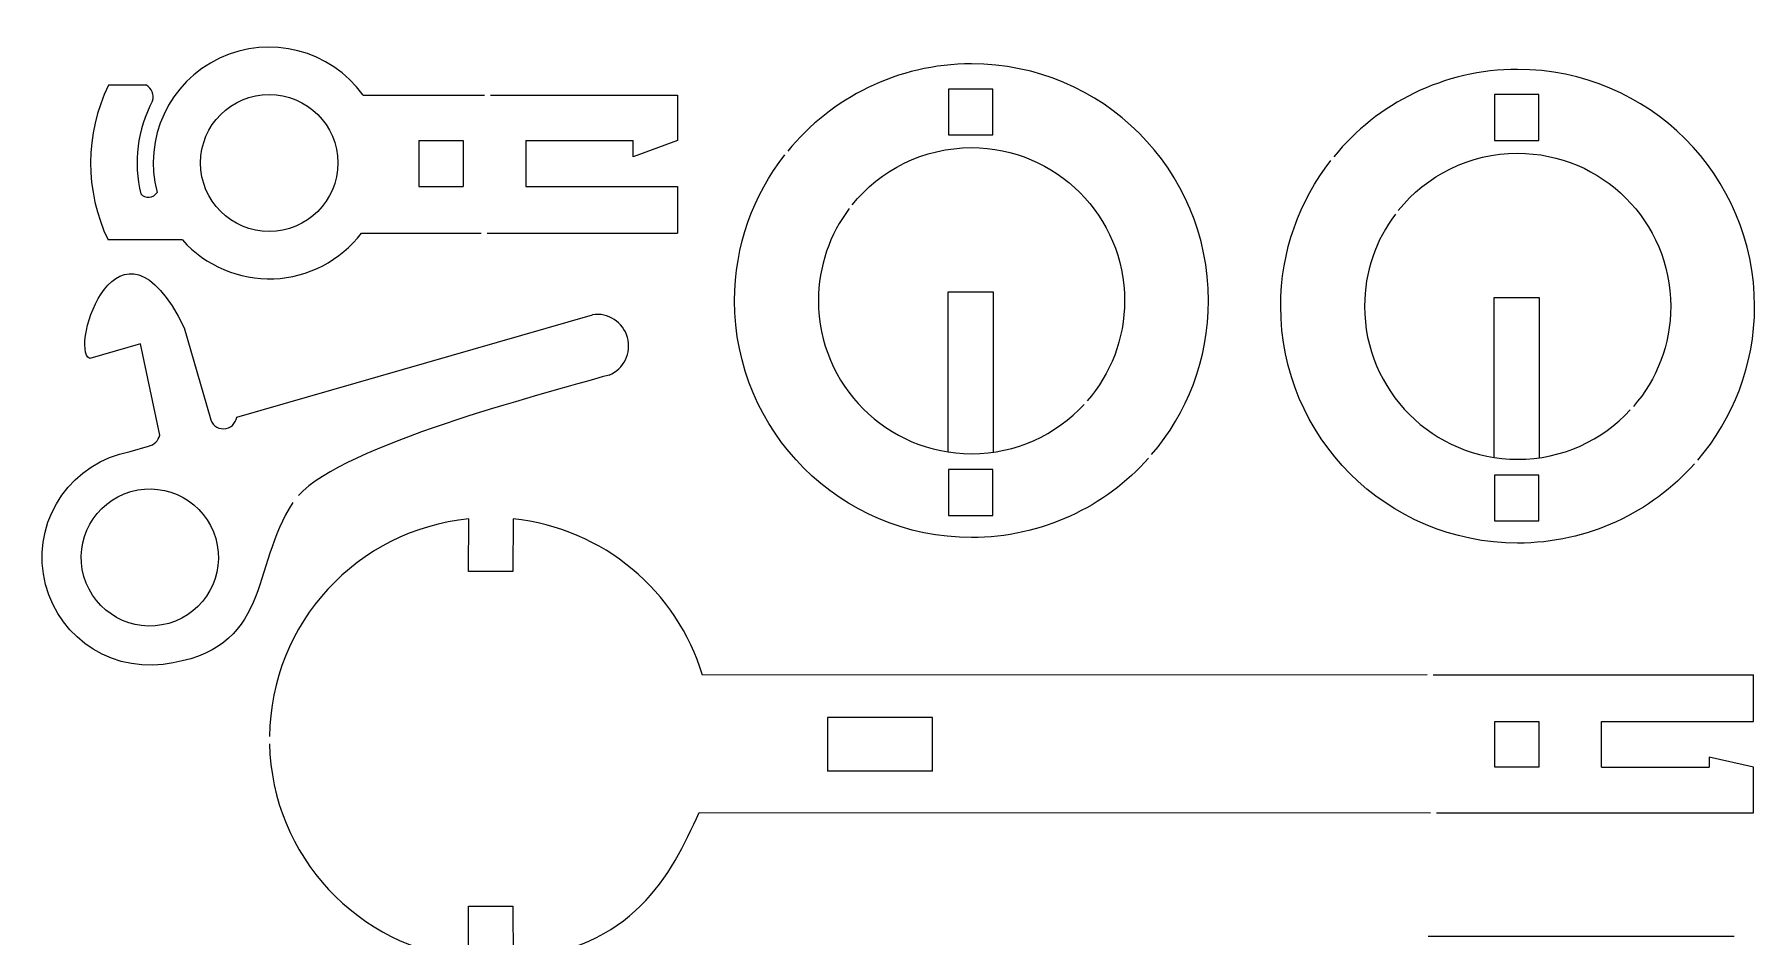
# Model space of a CAD drawing. Header units: centimetres. Extents: x -8.2 to 10.2, y 5.5 to 22.4.
# Drawn here: x -0.58 to 10.2, y 16.71 to 22.37 of the extents above; entities that cross this region are included whole.
import ezdxf

# ---------------------------------------------------------------- set-up
doc = ezdxf.new("R2010")
doc.units = ezdxf.units.CM
doc.header["$MEASUREMENT"] = 0
doc.layers.add('layer 1', color=7, linetype='Continuous')

msp = doc.modelspace()

# ---------------------------------------------------------------- linework, layer by layer
at = {"layer": 'layer 1', "lineweight": 9}
for points, knots in [([(1.47868, 21.98492), (1.27359, 22.26816), (0.89581, 22.36513), (0.57967, 22.21565), (0.57967, 22.21565), (0.26352, 22.06619), (0.0987, 21.71271), (0.18743, 21.37446)], [0, 0, 0, 0, 0.33333333, 0.33333333, 0.33333333, 0.33333333, 1, 1, 1, 1]), ([(1.32007, 21.55882), (1.32007, 21.79623), (1.12761, 21.98869), (0.8902, 21.98869), (0.8902, 21.98869), (0.65279, 21.98869), (0.46033, 21.79623), (0.46033, 21.55882), (0.46033, 21.55882), (0.46033, 21.32141), (0.65279, 21.12896), (0.89019, 21.12896), (0.89019, 21.12896), (1.12761, 21.12896), (1.32007, 21.3214), (1.32007, 21.55882)], [0, 0, 0, 0, 0.2, 0.2, 0.2, 0.2, 0.4, 0.4, 0.4, 0.4, 0.6, 0.6, 0.6, 0.6, 1, 1, 1, 1]), ([(1.0395, 19.43076), (0.76861, 19.02367), (0.91364, 18.50106), (0.22567, 18.4153), (0.22567, 18.4153), (-0.13661, 18.37014), (-0.46921, 18.62109), (-0.52519, 18.98188), (-0.52519, 18.98188), (-0.58117, 19.34265), (-0.34029, 19.6826), (0.01865, 19.74936), (0.01865, 19.74936), (0.01865, 19.74936), (0.13484, 19.7828), (0.13484, 19.7828), (0.13484, 19.7828), (0.16931, 19.79126), (0.19626, 19.81811), (0.20482, 19.85255), (0.20482, 19.85255), (0.20482, 19.85255), (0.08281, 20.42549), (0.08281, 20.42549), (0.08281, 20.42549), (0.08281, 20.42549), (-0.23442, 20.33237), (-0.23442, 20.33237), (-0.23442, 20.33237), (-0.36684, 20.39969), (-0.05305, 21.35988), (0.35773, 20.52619), (0.35773, 20.52619), (0.35773, 20.52619), (0.52, 19.96237), (0.52, 19.96237)], [0, 0, 0, 0, 0.1, 0.1, 0.1, 0.1, 0.2, 0.2, 0.2, 0.2, 0.3, 0.3, 0.3, 0.3, 0.4, 0.4, 0.4, 0.4, 0.5, 0.5, 0.5, 0.5, 0.6, 0.6, 0.6, 0.6, 0.7, 0.7, 0.7, 0.7, 0.8, 0.8, 0.8, 0.8, 1, 1, 1, 1]), ([(0.08515, 21.3647), (0.09879, 21.34981), (0.11862, 21.34218), (0.13872, 21.34411), (0.13872, 21.34411), (0.15883, 21.34602), (0.17686, 21.35726), (0.18743, 21.37446)], [0, 0, 0, 0, 0.33333333, 0.33333333, 0.33333333, 0.33333333, 1, 1, 1, 1]), ([(0.34728, 21.07602), (0.4917, 20.91361), (0.70124, 20.82439), (0.91842, 20.83283), (0.91842, 20.83283), (1.13558, 20.84127), (1.33757, 20.94648), (1.46895, 21.11961)], [0, 0, 0, 0, 0.33333333, 0.33333333, 0.33333333, 0.33333333, 1, 1, 1, 1]), ([(3.02097, 20.22933), (3.11317, 20.26773), (3.16227, 20.36884), (3.13548, 20.46504), (3.13548, 20.46504), (3.10868, 20.56124), (3.01437, 20.62238), (2.91559, 20.60757)], [0, 0, 0, 0, 0.33333333, 0.33333333, 0.33333333, 0.33333333, 1, 1, 1, 1]), ([(0.52, 19.96237), (0.52689, 19.92103), (0.56311, 19.89103), (0.605, 19.89196), (0.605, 19.89196), (0.6469, 19.8929), (0.68175, 19.92448), (0.6868, 19.96607)], [0, 0, 0, 0, 0.33333333, 0.33333333, 0.33333333, 0.33333333, 1, 1, 1, 1]), ([(0.02323, 19.49853), (-0.20491, 19.43286), (-0.33662, 19.19468), (-0.27096, 18.96654), (-0.27096, 18.96654), (-0.20529, 18.73839), (0.03288, 18.60667), (0.26102, 18.67233), (0.26102, 18.67233), (0.48918, 18.73799), (0.62091, 18.97618), (0.55524, 19.20432), (0.55524, 19.20432), (0.48958, 19.43247), (0.25138, 19.5642), (0.02324, 19.49853), (0.02324, 19.49853), (0.02324, 19.49853), (0.02323, 19.49853), (0.02323, 19.49853)], [0, 0, 0, 0, 0.16666667, 0.16666667, 0.16666667, 0.16666667, 0.33333333, 0.33333333, 0.33333333, 0.33333333, 0.5, 0.5, 0.5, 0.5, 0.66666667, 0.66666667, 0.66666667, 0.66666667, 1, 1, 1, 1]), ([(8.14812, 18.3503), (8.14812, 18.3503), (3.60526, 18.34784), (3.60526, 18.34784), (3.60526, 18.34784), (3.44815, 18.87357), (2.98413, 19.26925), (2.41998, 19.32671), (2.41998, 19.32671), (2.41998, 19.32671), (2.41635, 18.99705), (2.41635, 18.99705), (2.41635, 18.99705), (2.41635, 18.99705), (2.13932, 18.99705), (2.13932, 18.99705), (2.13932, 18.99705), (2.13932, 18.99705), (2.1415, 19.32728), (2.1415, 19.32728), (2.1415, 19.32728), (1.44477, 19.25925), (0.89934, 18.67528), (0.89203, 17.96239)], [0, 0, 0, 0, 0.14285714, 0.14285714, 0.14285714, 0.14285714, 0.28571429, 0.28571429, 0.28571429, 0.28571429, 0.42857143, 0.42857143, 0.42857143, 0.42857143, 0.57142857, 0.57142857, 0.57142857, 0.57142857, 0.71428571, 0.71428571, 0.71428571, 0.71428571, 1, 1, 1, 1]), ([(8.84808, 17.77031), (8.84808, 17.77031), (8.84808, 18.05766), (8.84808, 18.05766), (8.84808, 18.05766), (8.84808, 18.05766), (8.57105, 18.05766), (8.57105, 18.05766), (8.57105, 18.05766), (8.57105, 18.05766), (8.57105, 17.77031), (8.57105, 17.77031), (8.57105, 17.77031), (8.57105, 17.77031), (8.84808, 17.77031), (8.84808, 17.77031)], [0, 0, 0, 0, 0.2, 0.2, 0.2, 0.2, 0.4, 0.4, 0.4, 0.4, 0.6, 0.6, 0.6, 0.6, 1, 1, 1, 1]), ([(0.89223, 17.91747), (0.90743, 17.21253), (1.4489, 16.63718), (2.13946, 16.56872), (2.13946, 16.56872), (2.13946, 16.56872), (2.13932, 16.89876), (2.13932, 16.89876), (2.13932, 16.89876), (2.13932, 16.89876), (2.41635, 16.89876), (2.41635, 16.89876), (2.41635, 16.89876), (2.41635, 16.89876), (2.41837, 16.56886), (2.41837, 16.56886), (2.41837, 16.56886), (3.17188, 16.62306), (3.40758, 17.09392), (3.58527, 17.48669), (3.58527, 17.48669), (3.58527, 17.48669), (8.16872, 17.48499), (8.16872, 17.48499)], [0, 0, 0, 0, 0.14285714, 0.14285714, 0.14285714, 0.14285714, 0.28571429, 0.28571429, 0.28571429, 0.28571429, 0.42857143, 0.42857143, 0.42857143, 0.42857143, 0.57142857, 0.57142857, 0.57142857, 0.57142857, 0.71428571, 0.71428571, 0.71428571, 0.71428571, 1, 1, 1, 1]), ([(10.19189, 17.77031), (10.19189, 17.77031), (9.91484, 17.83342), (9.91484, 17.83342), (9.91484, 17.83342), (9.91484, 17.83342), (9.91484, 17.77031), (9.91484, 17.77031)], [0, 0, 0, 0, 0.33333333, 0.33333333, 0.33333333, 0.33333333, 1, 1, 1, 1])]:
    msp.add_open_spline(points, degree=3, knots=knots, dxfattribs=at)
at = {"layer": 'layer 1', "color": 250, "lineweight": 9}
for points, knots in [([(6.42091, 19.73049), (6.64294, 19.99002), (6.77704, 20.32702), (6.77704, 20.69534), (6.77704, 20.69534), (6.77704, 21.51549), (6.11218, 22.18034), (5.29204, 22.18034), (5.29204, 22.18034), (4.82752, 22.18034), (4.41282, 21.96706), (4.14051, 21.63308)], [0, 0, 0, 0, 0.25, 0.25, 0.25, 0.25, 0.5, 0.5, 0.5, 0.5, 1, 1, 1, 1]), ([(9.84357, 19.69556), (10.0656, 19.95509), (10.1997, 20.29209), (10.1997, 20.66041), (10.1997, 20.66041), (10.1997, 21.48056), (9.53484, 22.14541), (8.7147, 22.14541), (8.7147, 22.14541), (8.25018, 22.14541), (7.83548, 21.93213), (7.56317, 21.59815)], [0, 0, 0, 0, 0.25, 0.25, 0.25, 0.25, 0.5, 0.5, 0.5, 0.5, 1, 1, 1, 1]), ([(5.14797, 21.73484), (5.14797, 21.73484), (5.14797, 22.0222), (5.14797, 22.0222), (5.14797, 22.0222), (5.14797, 22.0222), (5.425, 22.0222), (5.425, 22.0222), (5.425, 22.0222), (5.425, 22.0222), (5.425, 21.73484), (5.425, 21.73484), (5.425, 21.73484), (5.425, 21.73484), (5.14797, 21.73484), (5.14797, 21.73484)], [0, 0, 0, 0, 0.2, 0.2, 0.2, 0.2, 0.4, 0.4, 0.4, 0.4, 0.6, 0.6, 0.6, 0.6, 1, 1, 1, 1]), ([(8.57063, 21.69991), (8.57063, 21.69991), (8.57063, 21.98727), (8.57063, 21.98727), (8.57063, 21.98727), (8.57063, 21.98727), (8.84766, 21.98727), (8.84766, 21.98727), (8.84766, 21.98727), (8.84766, 21.98727), (8.84766, 21.69991), (8.84766, 21.69991), (8.84766, 21.69991), (8.84766, 21.69991), (8.57063, 21.69991), (8.57063, 21.69991)], [0, 0, 0, 0, 0.2, 0.2, 0.2, 0.2, 0.4, 0.4, 0.4, 0.4, 0.6, 0.6, 0.6, 0.6, 1, 1, 1, 1]), ([(6.40138, 19.7081), (6.12939, 19.4027), (5.73318, 19.21034), (5.29204, 19.21034), (5.29204, 19.21034), (4.47189, 19.21034), (3.80704, 19.8752), (3.80704, 20.69534), (3.80704, 20.69534), (3.80704, 21.0403), (3.92465, 21.35777), (4.12197, 21.60986)], [0, 0, 0, 0, 0.25, 0.25, 0.25, 0.25, 0.5, 0.5, 0.5, 0.5, 1, 1, 1, 1]), ([(4.54402, 21.29642), (4.71991, 21.51501), (4.98963, 21.6549), (5.29204, 21.6549), (5.29204, 21.6549), (5.82198, 21.6549), (6.25159, 21.22529), (6.25159, 20.69534), (6.25159, 20.69534), (6.25159, 20.4551), (6.16331, 20.23548), (6.0174, 20.06715)], [0, 0, 0, 0, 0.25, 0.25, 0.25, 0.25, 0.5, 0.5, 0.5, 0.5, 1, 1, 1, 1]), ([(9.82404, 19.67318), (9.55205, 19.36777), (9.15584, 19.17541), (8.7147, 19.17541), (8.7147, 19.17541), (7.89455, 19.17541), (7.2297, 19.84027), (7.2297, 20.66041), (7.2297, 20.66041), (7.2297, 21.00537), (7.34731, 21.32284), (7.54462, 21.57494)], [0, 0, 0, 0, 0.25, 0.25, 0.25, 0.25, 0.5, 0.5, 0.5, 0.5, 1, 1, 1, 1]), ([(7.96668, 21.26149), (8.14256, 21.48008), (8.41229, 21.61997), (8.7147, 21.61997), (8.7147, 21.61997), (9.24464, 21.61997), (9.67425, 21.19036), (9.67425, 20.66041), (9.67425, 20.66041), (9.67425, 20.42017), (9.58597, 20.20055), (9.44006, 20.03222)], [0, 0, 0, 0, 0.25, 0.25, 0.25, 0.25, 0.5, 0.5, 0.5, 0.5, 1, 1, 1, 1]), ([(4.52576, 21.27298), (4.40442, 21.11228), (4.33248, 20.91221), (4.33248, 20.69534), (4.33248, 20.69534), (4.33248, 20.16539), (4.76209, 19.73578), (5.29204, 19.73578), (5.29204, 19.73578), (5.57105, 19.73578), (5.82226, 19.85487), (5.99759, 20.04499)], [0, 0, 0, 0, 0.25, 0.25, 0.25, 0.25, 0.5, 0.5, 0.5, 0.5, 1, 1, 1, 1]), ([(7.94842, 21.23805), (7.82708, 21.07735), (7.75514, 20.87728), (7.75514, 20.66041), (7.75514, 20.66041), (7.75514, 20.13047), (8.18475, 19.70086), (8.7147, 19.70086), (8.7147, 19.70086), (8.99371, 19.70086), (9.24492, 19.81994), (9.42025, 20.01006)], [0, 0, 0, 0, 0.25, 0.25, 0.25, 0.25, 0.5, 0.5, 0.5, 0.5, 1, 1, 1, 1]), ([(5.42998, 19.74562), (5.42998, 19.74562), (5.42998, 20.74904), (5.42998, 20.74904), (5.42998, 20.74904), (5.42998, 20.74904), (5.14262, 20.74904), (5.14262, 20.74904), (5.14262, 20.74904), (5.14262, 20.74904), (5.14262, 19.74562), (5.14262, 19.74562)], [0, 0, 0, 0, 0.25, 0.25, 0.25, 0.25, 0.5, 0.5, 0.5, 0.5, 1, 1, 1, 1]), ([(8.85264, 19.7107), (8.85264, 19.7107), (8.85264, 20.71411), (8.85264, 20.71411), (8.85264, 20.71411), (8.85264, 20.71411), (8.56527, 20.71411), (8.56527, 20.71411), (8.56527, 20.71411), (8.56527, 20.71411), (8.56527, 19.7107), (8.56527, 19.7107)], [0, 0, 0, 0, 0.25, 0.25, 0.25, 0.25, 0.5, 0.5, 0.5, 0.5, 1, 1, 1, 1]), ([(5.14797, 19.3492), (5.14797, 19.3492), (5.14797, 19.63656), (5.14797, 19.63656), (5.14797, 19.63656), (5.14797, 19.63656), (5.425, 19.63656), (5.425, 19.63656), (5.425, 19.63656), (5.425, 19.63656), (5.425, 19.3492), (5.425, 19.3492), (5.425, 19.3492), (5.425, 19.3492), (5.14797, 19.3492), (5.14797, 19.3492)], [0, 0, 0, 0, 0.2, 0.2, 0.2, 0.2, 0.4, 0.4, 0.4, 0.4, 0.6, 0.6, 0.6, 0.6, 1, 1, 1, 1]), ([(8.57063, 19.31427), (8.57063, 19.31427), (8.57063, 19.60163), (8.57063, 19.60163), (8.57063, 19.60163), (8.57063, 19.60163), (8.84766, 19.60163), (8.84766, 19.60163), (8.84766, 19.60163), (8.84766, 19.60163), (8.84766, 19.31427), (8.84766, 19.31427), (8.84766, 19.31427), (8.84766, 19.31427), (8.57063, 19.31427), (8.57063, 19.31427)], [0, 0, 0, 0, 0.2, 0.2, 0.2, 0.2, 0.4, 0.4, 0.4, 0.4, 0.6, 0.6, 0.6, 0.6, 1, 1, 1, 1])]:
    msp.add_open_spline(points, degree=3, knots=knots, dxfattribs=at)
at = {"layer": 'layer 1', "lineweight": 9}
for points in [[(-0.11717, 22.0465), (-0.26545, 21.74019), (-0.26633, 21.38304), (-0.11952, 21.07602)], [(0.12071, 22.0465), (0.12071, 22.0465), (-0.11717, 22.0465), (-0.11717, 22.0465)], [(0.15946, 21.94847), (0.17161, 21.98621), (0.15537, 22.02726), (0.12071, 22.0465)], [(0.15946, 21.94847), (0.06406, 21.76954), (0.03762, 21.56183), (0.08515, 21.3647)], [(1.47868, 21.98492), (1.47868, 21.98492), (2.23979, 21.98492), (2.23979, 21.98492)], [(2.27716, 21.98492), (2.27716, 21.98492), (3.44934, 21.98492), (3.44934, 21.98492)], [(3.44934, 21.98492), (3.44934, 21.98492), (3.44934, 21.6996), (3.44934, 21.6996)], [(1.82849, 21.6996), (1.82849, 21.6996), (1.82849, 21.41223), (1.82849, 21.41223)], [(1.82849, 21.6996), (1.82849, 21.6996), (2.10552, 21.6996), (2.10552, 21.6996)], [(2.10552, 21.6996), (2.10552, 21.6996), (2.10552, 21.41223), (2.10552, 21.41223)], [(2.49786, 21.6996), (2.49786, 21.6996), (2.49786, 21.41223), (2.49786, 21.41223)], [(2.49786, 21.6996), (2.49786, 21.6996), (3.17228, 21.6996), (3.17228, 21.6996)], [(3.44934, 21.6996), (3.44934, 21.6996), (3.17228, 21.59687), (3.17228, 21.59687)], [(3.17228, 21.59687), (3.17228, 21.59687), (3.17228, 21.6996), (3.17228, 21.6996)], [(1.82849, 21.41223), (1.82849, 21.41223), (2.10552, 21.41223), (2.10552, 21.41223)], [(2.49786, 21.41223), (2.49786, 21.41223), (3.44934, 21.41223), (3.44934, 21.41223)], [(3.44934, 21.41223), (3.44934, 21.41223), (3.44934, 21.11961), (3.44934, 21.11961)], [(0.34728, 21.07602), (0.34728, 21.07602), (-0.11952, 21.07602), (-0.11952, 21.07602)], [(1.46895, 21.11961), (1.46895, 21.11961), (2.21967, 21.11961), (2.21967, 21.11961)], [(2.25704, 21.11961), (2.25704, 21.11961), (3.44934, 21.11961), (3.44934, 21.11961)], [(0.6868, 19.96607), (0.6868, 19.96607), (2.91559, 20.60757), (2.91559, 20.60757)], [(3.02097, 20.22933), (2.58081, 20.10265), (1.36759, 19.79293), (1.07324, 19.47397)], [(8.18549, 18.3503), (8.18549, 18.3503), (10.19189, 18.3503), (10.19189, 18.3503)], [(10.19189, 18.05766), (10.19189, 18.05766), (10.19189, 18.3503), (10.19189, 18.3503)], [(5.04776, 18.08241), (5.04776, 18.08241), (4.38832, 18.08241), (4.38832, 18.08241)], [(4.38832, 18.08241), (4.38832, 18.08241), (4.38832, 17.74556), (4.38832, 17.74556)], [(5.04776, 17.74556), (5.04776, 17.74556), (5.04776, 18.08241), (5.04776, 18.08241)], [(9.24042, 17.77031), (9.24042, 17.77031), (9.24042, 18.05766), (9.24042, 18.05766)], [(9.24042, 18.05766), (9.24042, 18.05766), (10.19189, 18.05766), (10.19189, 18.05766)], [(5.04776, 17.74556), (5.04776, 17.74556), (4.38832, 17.74556), (4.38832, 17.74556)], [(9.24042, 17.77031), (9.24042, 17.77031), (9.91484, 17.77031), (9.91484, 17.77031)], [(10.19189, 17.48499), (10.19189, 17.48499), (10.19189, 17.77031), (10.19189, 17.77031)], [(8.2061, 17.48499), (8.2061, 17.48499), (10.19189, 17.48499), (10.19189, 17.48499)], [(10.07159, 16.70811), (10.07159, 16.70811), (8.15405, 16.70811), (8.15405, 16.70811)]]:
    msp.add_open_spline(points, degree=3, dxfattribs=at)

doc.saveas('drawing.dxf')
